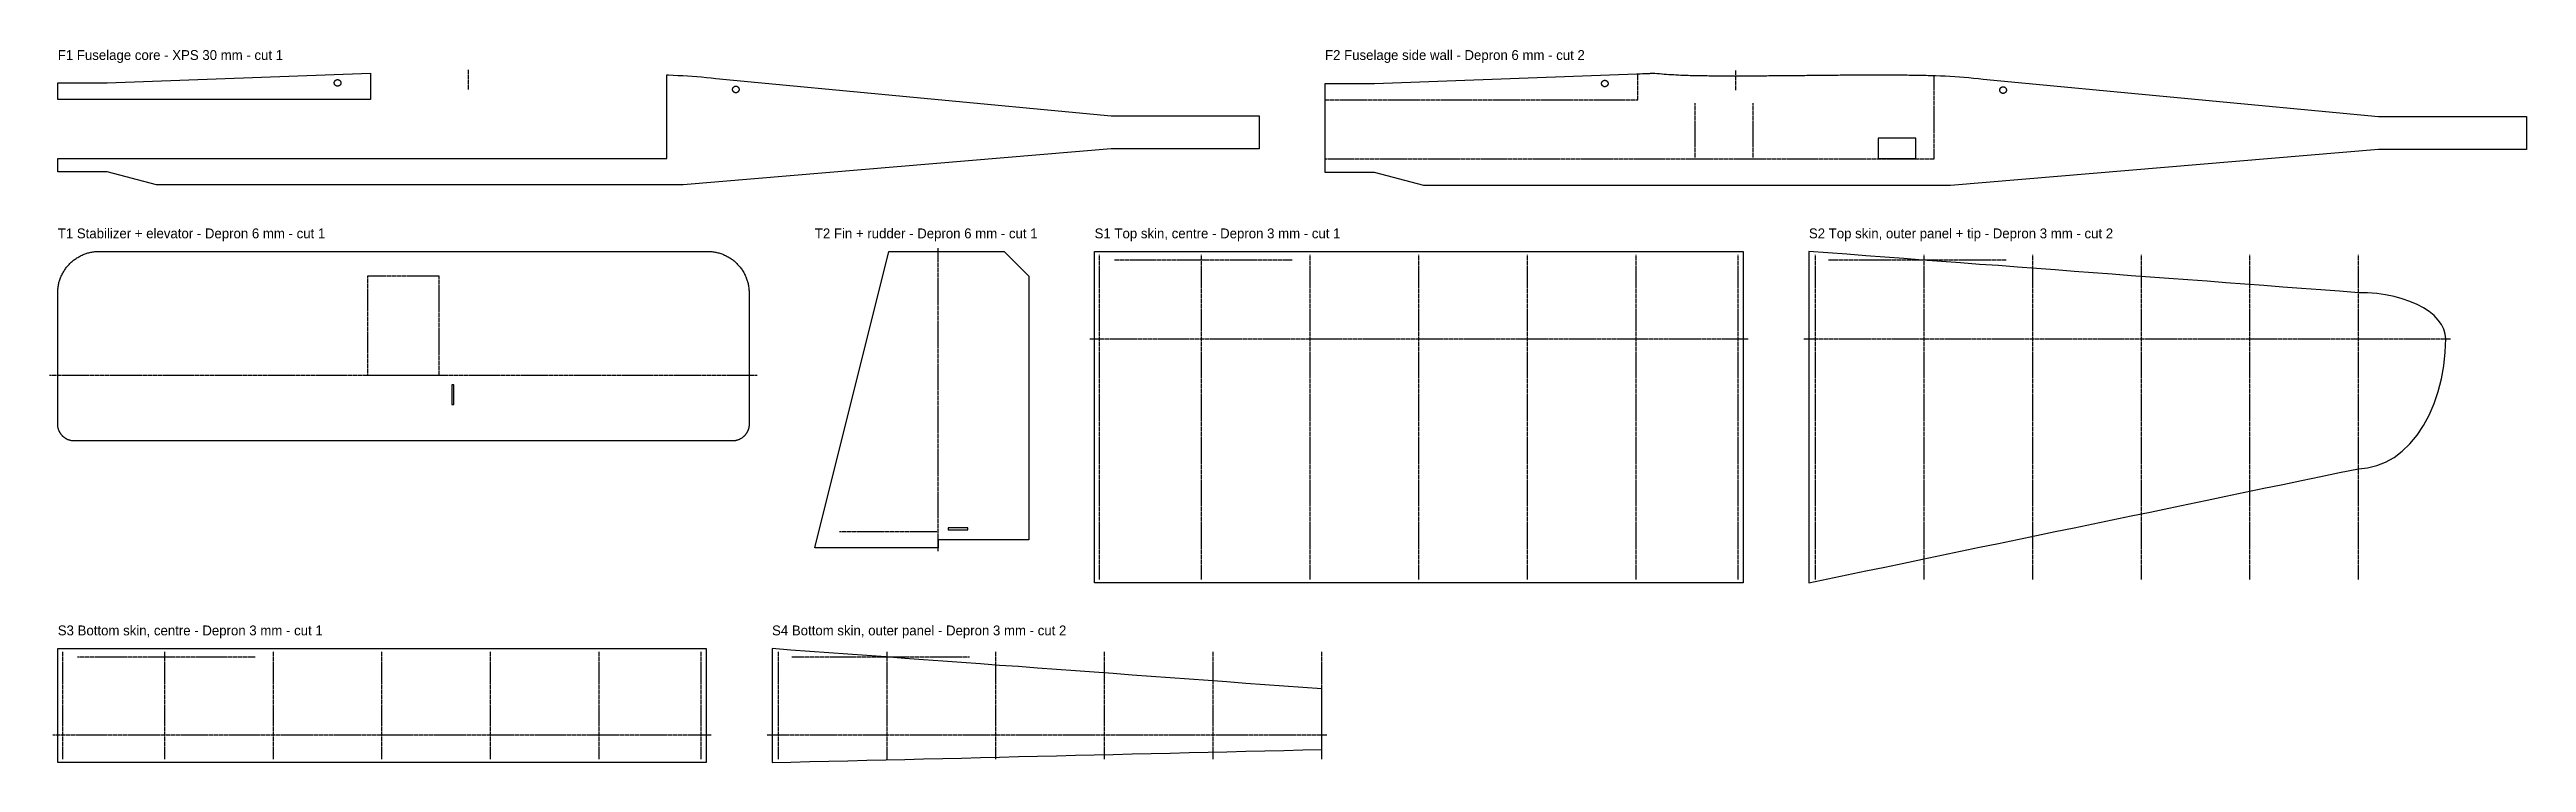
# Model space of a CAD drawing. Header units: millimetres. Extents: x -5 to 1500, y -419 to 14.
import ezdxf

# ---------------------------------------------------------------- set-up
doc = ezdxf.new("R2010")
doc.units = ezdxf.units.MM
doc.linetypes.add('DASHED', pattern=[1.524, 1.27, -0.254])
for name, color, linetype in [('CUT', 7, 'CONTINUOUS'), ('HOLE', 1, 'CONTINUOUS'), ('MARK', 5, 'DASHED'), ('TEXT', 3, 'CONTINUOUS')]:
    doc.layers.add(name, color=color, linetype=linetype)

msp = doc.modelspace()

# ---------------------------------------------------------------- linework, layer by layer
at = {"layer": 'CUT'}
for points in [[(30, -5.9), (190, 0), (190, -15.9), (0, -15.9), (0, -5.9), (30, -5.9)], [(800, -6.3), (970.4, 0), (973.3, -0.3), (976.1, -0.6), (979, -0.8), (981.9, -0.9), (984.8, -1.1), (987.7, -1.2), (990.6, -1.3), (993.5, -1.4), (996.4, -1.4), (999.3, -1.5), (1002.1, -1.5), (1005, -1.6), (1007.9, -1.6), (1010.8, -1.6), (1013.7, -1.6), (1016.6, -1.6), (1019.5, -1.6), (1022.4, -1.6), (1025.3, -1.6), (1028.2, -1.6), (1031.1, -1.6), (1034, -1.6), (1036.9, -1.6), (1039.8, -1.5), (1042.7, -1.5), (1045.5, -1.5), (1048.4, -1.5), (1051.3, -1.5), (1054.2, -1.4), (1057.1, -1.4), (1060, -1.4), (1062.9, -1.3), (1065.8, -1.3), (1068.7, -1.3), (1071.6, -1.3), (1074.5, -1.2), (1077.4, -1.2), (1080.3, -1.2), (1083.2, -1.1), (1086.1, -1.1), (1089, -1.1), (1091.8, -1.1), (1094.7, -1.1), (1097.6, -1), (1100.5, -1), (1103.4, -1), (1106.3, -1), (1109.2, -1), (1112.1, -1), (1115, -1), (1117.9, -1.1), (1120.8, -1.1), (1123.7, -1.1), (1126.6, -1.2), (1129.5, -1.2), (1132.3, -1.3), (1135.2, -1.3), (1138.1, -1.4), (1141, -1.5), (1143.9, -1.6), (1146.8, -1.7), (1149.7, -1.9), (1152.6, -2.1), (1155.5, -2.3), (1158.3, -2.5), (1161.2, -2.7), (1164.1, -3), (1167, -3.3), (1169.9, -3.6), (1410, -26.3), (1500, -26.3), (1500, -46.3), (1410, -46.3), (1150, -68.3), (830, -68.3), (800, -60.3), (770, -60.3), (770, -6.3), (800, -6.3)], [(371, -1.1), (373.9, -1.2), (376.8, -1.4), (379.7, -1.5), (382.6, -1.7), (385.5, -1.9), (388.3, -2.1), (391.2, -2.3), (394.1, -2.6), (397, -2.9), (399.9, -3.3), (640, -25.9), (730, -25.9), (730, -45.9), (640, -45.9), (380, -67.9), (60, -67.9), (30, -59.9), (0, -59.9), (0, -51.9), (370, -51.9), (370, -1.1), (371, -1.1)], [(1129, -39.4), (1106, -39.4), (1106, -51.8), (1129, -51.8), (1129, -39.4)], [(10, -223.3), (9.8, -223.3), (9.5, -223.3), (9.3, -223.3), (9, -223.3), (8.8, -223.2), (8.5, -223.2), (8.3, -223.2), (8, -223.1), (7.8, -223.1), (7.6, -223), (7.3, -222.9), (7.1, -222.9), (6.9, -222.8), (6.6, -222.7), (6.4, -222.6), (6.2, -222.6), (5.9, -222.5), (5.7, -222.4), (5.5, -222.2), (5.3, -222.1), (5.1, -222), (4.9, -221.9), (4.7, -221.8), (4.4, -221.6), (4.2, -221.5), (4, -221.3), (3.8, -221.2), (3.7, -221), (3.5, -220.9), (3.3, -220.7), (3.1, -220.6), (2.9, -220.4), (2.8, -220.2), (2.6, -220), (2.4, -219.8), (2.3, -219.7), (2.1, -219.5), (2, -219.3), (1.8, -219.1), (1.7, -218.9), (1.6, -218.7), (1.4, -218.5), (1.3, -218.2), (1.2, -218), (1.1, -217.8), (1, -217.6), (0.9, -217.4), (0.8, -217.1), (0.7, -216.9), (0.6, -216.7), (0.5, -216.4), (0.4, -216.2), (0.4, -216), (0.3, -215.7), (0.2, -215.5), (0.2, -215.3), (0.1, -215), (0.1, -214.8), (0.1, -214.5), (0, -214.3), (0, -214), (0, -213.8), (0, -213.6), (0, -213.3), (0, -133.3), (0, -132.7), (0, -132.1), (0.1, -131.5), (0.1, -130.9), (0.2, -130.3), (0.3, -129.6), (0.4, -129), (0.5, -128.4), (0.6, -127.8), (0.7, -127.2), (0.9, -126.6), (1.1, -126.1), (1.3, -125.5), (1.5, -124.9), (1.7, -124.3), (1.9, -123.7), (2.1, -123.2), (2.4, -122.6), (2.7, -122.1), (3, -121.5), (3.2, -121), (3.6, -120.5), (3.9, -119.9), (4.2, -119.4), (4.6, -118.9), (4.9, -118.4), (5.3, -117.9), (5.7, -117.5), (6.1, -117), (6.5, -116.5), (6.9, -116.1), (7.3, -115.6), (7.8, -115.2), (8.2, -114.8), (8.7, -114.4), (9.1, -114), (9.6, -113.6), (10.1, -113.2), (10.6, -112.9), (11.1, -112.5), (11.6, -112.2), (12.1, -111.9), (12.7, -111.6), (13.2, -111.3), (13.8, -111), (14.3, -110.7), (14.9, -110.5), (15.4, -110.2), (16, -110), (16.6, -109.8), (17.2, -109.6), (17.7, -109.4), (18.3, -109.2), (18.9, -109.1), (19.5, -108.9), (20.1, -108.8), (20.7, -108.7), (21.3, -108.6), (21.9, -108.5), (22.5, -108.4), (23.2, -108.4), (23.8, -108.3), (24.4, -108.3), (25, -108.3), (395, -108.3), (395.6, -108.3), (396.2, -108.3), (396.8, -108.4), (397.5, -108.4), (398.1, -108.5), (398.7, -108.6), (399.3, -108.7), (399.9, -108.8), (400.5, -108.9), (401.1, -109.1), (401.7, -109.2), (402.3, -109.4), (402.8, -109.6), (403.4, -109.8), (404, -110), (404.6, -110.2), (405.1, -110.5), (405.7, -110.7), (406.2, -111), (406.8, -111.3), (407.3, -111.6), (407.9, -111.9), (408.4, -112.2), (408.9, -112.5), (409.4, -112.9), (409.9, -113.2), (410.4, -113.6), (410.9, -114), (411.3, -114.4), (411.8, -114.8), (412.2, -115.2), (412.7, -115.6), (413.1, -116.1), (413.5, -116.5), (413.9, -117), (414.3, -117.5), (414.7, -117.9), (415.1, -118.4), (415.4, -118.9), (415.8, -119.4), (416.1, -119.9), (416.4, -120.5), (416.8, -121), (417, -121.5), (417.3, -122.1), (417.6, -122.6), (417.9, -123.2), (418.1, -123.7), (418.3, -124.3), (418.5, -124.9), (418.7, -125.5), (418.9, -126.1), (419.1, -126.6), (419.3, -127.2), (419.4, -127.8), (419.5, -128.4), (419.6, -129), (419.7, -129.6), (419.8, -130.3), (419.9, -130.9), (419.9, -131.5), (420, -132.1), (420, -132.7), (420, -133.3), (420, -213.3), (420, -213.6), (420, -213.8), (420, -214), (420, -214.3), (419.9, -214.5), (419.9, -214.8), (419.9, -215), (419.8, -215.3), (419.8, -215.5), (419.7, -215.7), (419.6, -216), (419.6, -216.2), (419.5, -216.4), (419.4, -216.7), (419.3, -216.9), (419.2, -217.1), (419.1, -217.4), (419, -217.6), (418.9, -217.8), (418.8, -218), (418.7, -218.2), (418.6, -218.5), (418.4, -218.7), (418.3, -218.9), (418.2, -219.1), (418, -219.3), (417.9, -219.5), (417.7, -219.7), (417.6, -219.8), (417.4, -220), (417.2, -220.2), (417.1, -220.4), (416.9, -220.6), (416.7, -220.7), (416.5, -220.9), (416.3, -221), (416.2, -221.2), (416, -221.3), (415.8, -221.5), (415.6, -221.6), (415.3, -221.8), (415.1, -221.9), (414.9, -222), (414.7, -222.1), (414.5, -222.2), (414.3, -222.4), (414.1, -222.5), (413.8, -222.6), (413.6, -222.6), (413.4, -222.7), (413.1, -222.8), (412.9, -222.9), (412.7, -222.9), (412.4, -223), (412.2, -223.1), (412, -223.1), (411.7, -223.2), (411.5, -223.2), (411.2, -223.2), (411, -223.3), (410.7, -223.3), (410.5, -223.3), (410.2, -223.3), (410, -223.3), (10, -223.3)], [(535, -288.3), (460, -288.3), (505, -108.3), (535, -108.3), (575, -108.3), (590, -123.3), (590, -283.3), (535, -283.3), (535, -288.3)], [(630, -108.3), (1024, -108.3), (1024, -309.4), (630, -309.4), (630, -108.3)], [(1064, -108.3), (1064, -309.4), (1075.5, -307), (1087, -304.7), (1098.6, -302.3), (1110.1, -299.9), (1121.6, -297.5), (1133.1, -295.1), (1144.6, -292.7), (1156.1, -290.3), (1167.7, -287.9), (1179.2, -285.6), (1190.7, -283.2), (1202.2, -280.8), (1213.7, -278.4), (1225.2, -276), (1236.8, -273.6), (1248.3, -271.2), (1259.8, -268.8), (1271.3, -266.5), (1282.8, -264.1), (1294.3, -261.7), (1305.9, -259.3), (1317.4, -256.9), (1328.9, -254.5), (1340.4, -252.1), (1351.9, -249.7), (1363.4, -247.3), (1375, -245), (1386.5, -242.6), (1398, -240.2), (1403.5, -239.6), (1409, -238.3), (1414.4, -236.2), (1419.6, -233.3), (1424.5, -229.5), (1429.2, -225), (1433.5, -219.8), (1437.4, -214), (1440.9, -207.6), (1443.9, -200.7), (1446.4, -193.3), (1448.4, -185.6), (1449.8, -177.7), (1450.7, -169.5), (1451, -161.3), (1450.7, -158.4), (1449.8, -155.5), (1448.4, -152.6), (1446.4, -149.9), (1443.9, -147.2), (1440.9, -144.8), (1437.4, -142.5), (1433.5, -140.4), (1429.2, -138.6), (1424.5, -137), (1419.6, -135.6), (1414.4, -134.6), (1409, -133.8), (1403.5, -133.3), (1398, -133.3), (1386.5, -132.4), (1375, -131.6), (1363.4, -130.7), (1351.9, -129.9), (1340.4, -129), (1328.9, -128.1), (1317.4, -127.3), (1305.9, -126.4), (1294.3, -125.5), (1282.8, -124.7), (1271.3, -123.8), (1259.8, -123), (1248.3, -122.1), (1236.8, -121.2), (1225.2, -120.4), (1213.7, -119.5), (1202.2, -118.7), (1190.7, -117.8), (1179.2, -116.9), (1167.7, -116.1), (1156.1, -115.2), (1144.6, -114.3), (1133.1, -113.5), (1121.6, -112.6), (1110.1, -111.8), (1098.6, -110.9), (1087, -110), (1075.5, -109.2), (1064, -108.3)], [(0, -349.4), (394, -349.4), (394, -418.6), (0, -418.6), (0, -349.4)], [(434, -349.4), (434, -418.6), (445.5, -418.3), (457, -418), (468.6, -417.7), (480.1, -417.5), (491.6, -417.2), (503.1, -416.9), (514.6, -416.7), (526.1, -416.4), (537.7, -416.1), (549.2, -415.9), (560.7, -415.6), (572.2, -415.3), (583.7, -415), (595.2, -414.8), (606.8, -414.5), (618.3, -414.2), (629.8, -414), (641.3, -413.7), (652.8, -413.4), (664.3, -413.1), (675.9, -412.9), (687.4, -412.6), (698.9, -412.3), (710.4, -412.1), (721.9, -411.8), (733.4, -411.5), (745, -411.3), (756.5, -411), (768, -410.7), (768, -373.9), (756.5, -373.1), (745, -372.3), (733.4, -371.4), (721.9, -370.6), (710.4, -369.7), (698.9, -368.9), (687.4, -368), (675.9, -367.2), (664.3, -366.3), (652.8, -365.5), (641.3, -364.6), (629.8, -363.8), (618.3, -363), (606.8, -362.1), (595.2, -361.3), (583.7, -360.4), (572.2, -359.6), (560.7, -358.7), (549.2, -357.9), (537.7, -357), (526.1, -356.2), (514.6, -355.4), (503.1, -354.5), (491.6, -353.7), (480.1, -352.8), (468.6, -352), (457, -351.1), (445.5, -350.3), (434, -349.4)]]:
    msp.add_lwpolyline(points, close=True, dxfattribs=at)
at = {"layer": 'HOLE'}
for points in [[(172, -5.9), (172, -6.1), (172, -6.2), (172, -6.3), (171.9, -6.4), (171.9, -6.6), (171.8, -6.7), (171.8, -6.8), (171.7, -6.9), (171.7, -7), (171.6, -7.1), (171.5, -7.2), (171.4, -7.3), (171.3, -7.4), (171.2, -7.5), (171.1, -7.6), (171, -7.7), (170.9, -7.7), (170.8, -7.8), (170.6, -7.8), (170.5, -7.9), (170.4, -7.9), (170.3, -7.9), (170.1, -7.9), (170, -7.9), (169.9, -7.9), (169.7, -7.9), (169.6, -7.9), (169.5, -7.9), (169.4, -7.8), (169.2, -7.8), (169.1, -7.7), (169, -7.7), (168.9, -7.6), (168.8, -7.5), (168.7, -7.4), (168.6, -7.3), (168.5, -7.2), (168.4, -7.1), (168.3, -7), (168.3, -6.9), (168.2, -6.8), (168.2, -6.7), (168.1, -6.6), (168.1, -6.4), (168, -6.3), (168, -6.2), (168, -6.1), (168, -5.9), (168, -5.8), (168, -5.7), (168, -5.5), (168.1, -5.4), (168.1, -5.3), (168.2, -5.2), (168.2, -5), (168.3, -4.9), (168.3, -4.8), (168.4, -4.7), (168.5, -4.6), (168.6, -4.5), (168.7, -4.4), (168.8, -4.3), (168.9, -4.3), (169, -4.2), (169.1, -4.1), (169.2, -4.1), (169.4, -4), (169.5, -4), (169.6, -4), (169.7, -3.9), (169.9, -3.9), (170, -3.9), (170.1, -3.9), (170.3, -3.9), (170.4, -4), (170.5, -4), (170.6, -4), (170.8, -4.1), (170.9, -4.1), (171, -4.2), (171.1, -4.3), (171.2, -4.3), (171.3, -4.4), (171.4, -4.5), (171.5, -4.6), (171.6, -4.7), (171.7, -4.8), (171.7, -4.9), (171.8, -5), (171.8, -5.2), (171.9, -5.3), (171.9, -5.4), (172, -5.5), (172, -5.7), (172, -5.8), (172, -5.9)], [(414, -9.9), (414, -10.1), (414, -10.2), (414, -10.3), (413.9, -10.4), (413.9, -10.6), (413.8, -10.7), (413.8, -10.8), (413.7, -10.9), (413.7, -11), (413.6, -11.1), (413.5, -11.2), (413.4, -11.3), (413.3, -11.4), (413.2, -11.5), (413.1, -11.6), (413, -11.7), (412.9, -11.7), (412.8, -11.8), (412.6, -11.8), (412.5, -11.9), (412.4, -11.9), (412.3, -11.9), (412.1, -11.9), (412, -11.9), (411.9, -11.9), (411.7, -11.9), (411.6, -11.9), (411.5, -11.9), (411.4, -11.8), (411.2, -11.8), (411.1, -11.7), (411, -11.7), (410.9, -11.6), (410.8, -11.5), (410.7, -11.4), (410.6, -11.3), (410.5, -11.2), (410.4, -11.1), (410.3, -11), (410.3, -10.9), (410.2, -10.8), (410.2, -10.7), (410.1, -10.6), (410.1, -10.4), (410, -10.3), (410, -10.2), (410, -10.1), (410, -9.9), (410, -9.8), (410, -9.7), (410, -9.5), (410.1, -9.4), (410.1, -9.3), (410.2, -9.2), (410.2, -9), (410.3, -8.9), (410.3, -8.8), (410.4, -8.7), (410.5, -8.6), (410.6, -8.5), (410.7, -8.4), (410.8, -8.3), (410.9, -8.3), (411, -8.2), (411.1, -8.1), (411.2, -8.1), (411.4, -8), (411.5, -8), (411.6, -8), (411.7, -7.9), (411.9, -7.9), (412, -7.9), (412.1, -7.9), (412.3, -7.9), (412.4, -8), (412.5, -8), (412.6, -8), (412.8, -8.1), (412.9, -8.1), (413, -8.2), (413.1, -8.3), (413.2, -8.3), (413.3, -8.4), (413.4, -8.5), (413.5, -8.6), (413.6, -8.7), (413.7, -8.8), (413.7, -8.9), (413.8, -9), (413.8, -9.2), (413.9, -9.3), (413.9, -9.4), (414, -9.5), (414, -9.7), (414, -9.8), (414, -9.9)], [(942, -6.3), (942, -6.4), (942, -6.6), (942, -6.7), (941.9, -6.8), (941.9, -7), (941.8, -7.1), (941.8, -7.2), (941.7, -7.3), (941.7, -7.4), (941.6, -7.5), (941.5, -7.6), (941.4, -7.7), (941.3, -7.8), (941.2, -7.9), (941.1, -8), (941, -8), (940.9, -8.1), (940.8, -8.2), (940.6, -8.2), (940.5, -8.2), (940.4, -8.3), (940.3, -8.3), (940.1, -8.3), (940, -8.3), (939.9, -8.3), (939.7, -8.3), (939.6, -8.3), (939.5, -8.2), (939.4, -8.2), (939.2, -8.2), (939.1, -8.1), (939, -8), (938.9, -8), (938.8, -7.9), (938.7, -7.8), (938.6, -7.7), (938.5, -7.6), (938.4, -7.5), (938.3, -7.4), (938.3, -7.3), (938.2, -7.2), (938.2, -7.1), (938.1, -7), (938.1, -6.8), (938, -6.7), (938, -6.6), (938, -6.4), (938, -6.3), (938, -6.2), (938, -6.1), (938, -5.9), (938.1, -5.8), (938.1, -5.7), (938.2, -5.5), (938.2, -5.4), (938.3, -5.3), (938.3, -5.2), (938.4, -5.1), (938.5, -5), (938.6, -4.9), (938.7, -4.8), (938.8, -4.7), (938.9, -4.6), (939, -4.6), (939.1, -4.5), (939.2, -4.5), (939.4, -4.4), (939.5, -4.4), (939.6, -4.4), (939.7, -4.3), (939.9, -4.3), (940, -4.3), (940.1, -4.3), (940.3, -4.3), (940.4, -4.4), (940.5, -4.4), (940.6, -4.4), (940.8, -4.5), (940.9, -4.5), (941, -4.6), (941.1, -4.6), (941.2, -4.7), (941.3, -4.8), (941.4, -4.9), (941.5, -5), (941.6, -5.1), (941.7, -5.2), (941.7, -5.3), (941.8, -5.4), (941.8, -5.5), (941.9, -5.7), (941.9, -5.8), (942, -5.9), (942, -6.1), (942, -6.2), (942, -6.3)], [(1184, -10.3), (1184, -10.4), (1184, -10.6), (1184, -10.7), (1183.9, -10.8), (1183.9, -11), (1183.8, -11.1), (1183.8, -11.2), (1183.7, -11.3), (1183.7, -11.4), (1183.6, -11.5), (1183.5, -11.6), (1183.4, -11.7), (1183.3, -11.8), (1183.2, -11.9), (1183.1, -12), (1183, -12), (1182.9, -12.1), (1182.8, -12.2), (1182.6, -12.2), (1182.5, -12.2), (1182.4, -12.3), (1182.3, -12.3), (1182.1, -12.3), (1182, -12.3), (1181.9, -12.3), (1181.7, -12.3), (1181.6, -12.3), (1181.5, -12.2), (1181.4, -12.2), (1181.2, -12.2), (1181.1, -12.1), (1181, -12), (1180.9, -12), (1180.8, -11.9), (1180.7, -11.8), (1180.6, -11.7), (1180.5, -11.6), (1180.4, -11.5), (1180.3, -11.4), (1180.3, -11.3), (1180.2, -11.2), (1180.2, -11.1), (1180.1, -11), (1180.1, -10.8), (1180, -10.7), (1180, -10.6), (1180, -10.4), (1180, -10.3), (1180, -10.2), (1180, -10.1), (1180, -9.9), (1180.1, -9.8), (1180.1, -9.7), (1180.2, -9.5), (1180.2, -9.4), (1180.3, -9.3), (1180.3, -9.2), (1180.4, -9.1), (1180.5, -9), (1180.6, -8.9), (1180.7, -8.8), (1180.8, -8.7), (1180.9, -8.6), (1181, -8.6), (1181.1, -8.5), (1181.2, -8.5), (1181.4, -8.4), (1181.5, -8.4), (1181.6, -8.4), (1181.7, -8.3), (1181.9, -8.3), (1182, -8.3), (1182.1, -8.3), (1182.3, -8.3), (1182.4, -8.4), (1182.5, -8.4), (1182.6, -8.4), (1182.8, -8.5), (1182.9, -8.5), (1183, -8.6), (1183.1, -8.6), (1183.2, -8.7), (1183.3, -8.8), (1183.4, -8.9), (1183.5, -9), (1183.6, -9.1), (1183.7, -9.2), (1183.7, -9.3), (1183.8, -9.4), (1183.8, -9.5), (1183.9, -9.7), (1183.9, -9.8), (1184, -9.9), (1184, -10.1), (1184, -10.2), (1184, -10.3)], [(239.4, -201.3), (240.6, -201.3), (240.6, -189.3), (239.4, -189.3), (239.4, -201.3)], [(553, -277.3), (553, -276.1), (541, -276.1), (541, -277.3), (553, -277.3)]]:
    msp.add_lwpolyline(points, close=True, dxfattribs=at)
at = {"layer": 'MARK'}
for points in [[(249.4, 2.1), (249.4, -9.9)], [(960, -16.3), (960, -0.4), (970.4, 0), (973.3, -0.3), (976.1, -0.6), (979, -0.8), (981.9, -0.9), (984.8, -1.1), (987.7, -1.2), (990.6, -1.3), (993.5, -1.4), (996.4, -1.4), (999.3, -1.5), (1002.1, -1.5), (1005, -1.6), (1007.9, -1.6), (1010.8, -1.6), (1013.7, -1.6), (1016.6, -1.6), (1019.5, -1.6), (1022.4, -1.6), (1025.3, -1.6), (1028.2, -1.6), (1031.1, -1.6), (1034, -1.6), (1036.9, -1.6), (1039.8, -1.5), (1042.7, -1.5), (1045.5, -1.5), (1048.4, -1.5), (1051.3, -1.5), (1054.2, -1.4), (1057.1, -1.4), (1060, -1.4), (1062.9, -1.3), (1065.8, -1.3), (1068.7, -1.3), (1071.6, -1.3), (1074.5, -1.2), (1077.4, -1.2), (1080.3, -1.2), (1083.2, -1.1), (1086.1, -1.1), (1089, -1.1), (1091.8, -1.1), (1094.7, -1.1), (1097.6, -1), (1100.5, -1), (1103.4, -1), (1106.3, -1), (1109.2, -1), (1112.1, -1), (1115, -1), (1117.9, -1.1), (1120.8, -1.1), (1123.7, -1.1), (1126.6, -1.2), (1129.5, -1.2), (1132.3, -1.3), (1135.2, -1.3), (1138.1, -1.4), (1140, -1.5), (1140, -52.3), (770, -52.3), (770, -16.3), (960, -16.3)], [(1019.4, 1.7), (1019.4, -10.3)], [(994.9, -51.3), (994.9, -18.3)], [(1030.1, -51.3), (1030.1, -18.3)], [(535, -290.3), (535, -106.3)], [(633, -307.4), (633, -110.3)], [(642, -113.3), (750, -113.3)], [(695, -307.4), (695, -110.3)], [(761, -307.4), (761, -110.3)], [(827, -307.4), (827, -110.3)], [(893, -307.4), (893, -110.3)], [(959, -307.4), (959, -110.3)], [(1021, -307.4), (1021, -110.3)], [(1068, -307.4), (1068, -110.3)], [(1076, -113.3), (1184, -113.3)], [(1134, -307.4), (1134, -110.3)], [(1200, -307.4), (1200, -110.3)], [(1266, -307.4), (1266, -110.3)], [(1332, -307.4), (1332, -110.3)], [(1398, -307.4), (1398, -110.3)], [(188.2, -183.3), (231.8, -183.3), (231.8, -123.3), (188.2, -123.3), (188.2, -183.3)], [(627, -161.3), (1027, -161.3)], [(1061, -161.3), (1454, -161.3)], [(-5, -183.3), (425, -183.3)], [(475, -278.3), (535, -278.3)], [(3, -416.6), (3, -351.4)], [(12, -354.4), (120, -354.4)], [(65, -416.6), (65, -351.4)], [(131, -416.6), (131, -351.4)], [(197, -416.6), (197, -351.4)], [(263, -416.6), (263, -351.4)], [(329, -416.6), (329, -351.4)], [(391, -416.6), (391, -351.4)], [(438, -416.6), (438, -351.4)], [(446, -354.4), (554, -354.4)], [(504, -416.6), (504, -351.4)], [(570, -416.6), (570, -351.4)], [(636, -416.6), (636, -351.4)], [(702, -416.6), (702, -351.4)], [(768, -416.6), (768, -351.4)], [(-3, -401.7), (397, -401.7)], [(431, -401.7), (771, -401.7)]]:
    msp.add_lwpolyline(points, dxfattribs=at)

# ---------------------------------------------------------------- texts
at = {"layer": 'TEXT'}
for s, p in [('F1 Fuselage core - XPS 30 mm - cut 1', (0, 8)), ('F2 Fuselage side wall - Depron 6 mm - cut 2', (770, 8)), ('T1 Stabilizer + elevator - Depron 6 mm - cut 1', (0, -100.3)), ('T2 Fin + rudder - Depron 6 mm - cut 1', (460, -100.3)), ('S1 Top skin, centre - Depron 3 mm - cut 1', (630, -100.3)), ('S2 Top skin, outer panel + tip - Depron 3 mm - cut 2', (1064, -100.3)), ('S3 Bottom skin, centre - Depron 3 mm - cut 1', (0, -341.4)), ('S4 Bottom skin, outer panel - Depron 3 mm - cut 2', (434, -341.4))]:
    msp.add_text(s, height=6, dxfattribs=at).set_placement(p)

doc.saveas('drawing.dxf')
